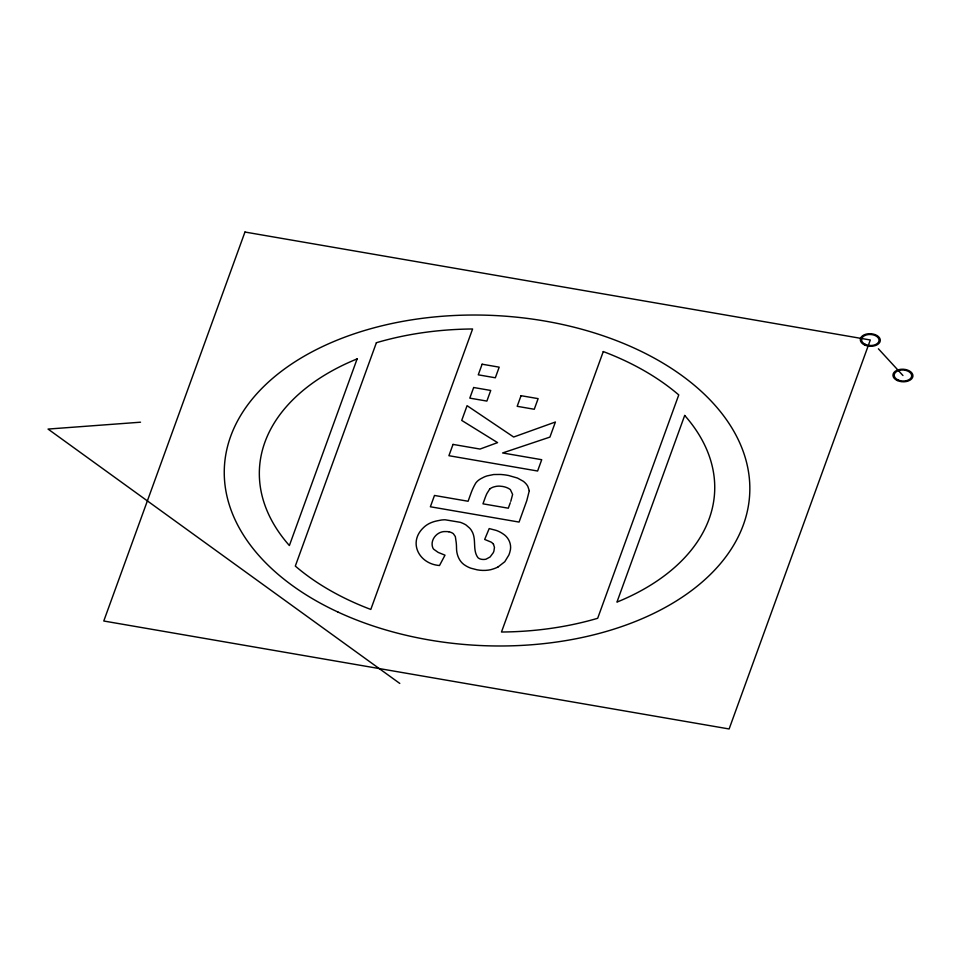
<?xml version="1.0" encoding="UTF-8"?>
<svg xmlns="http://www.w3.org/2000/svg" width="961" height="961" viewBox="0 0 961 961"><rect width="100%" height="100%" fill="white"/><g stroke="black" fill="none" stroke-linecap="round" stroke-linejoin="round"><path stroke-width="1.44" d="M510.784 501.354L512.609 494.41L510.363 489.617A14.091 8.841 2.9 0 0 502.723 486.47L499.768 486.146A10.535 6.619 2.9 0 0 496.02 486.398L495.059 486.614A11.976 7.52 2.9 0 0 489.738 489.005M510.291 502.723L508.309 508.201L482.963 503.828L485.197 497.654A107.248 67.342 2.9 0 1 486.903 493.534L489.738 489.005M498.146 566.882L504.777 561.741L508.874 555.002A63.15 39.653 2.9 0 0 509.943 551.722C512.105 544.947 508.91 537.463 502.927 533.811A25.695 16.133 2.9 0 0 496.248 530.412L489.197 528.574L484.668 539.445L491.119 542.1A12.325 7.736 2.9 0 1 493.474 544.238M140.522 422.203L48.05 429.074L399.788 683.439M878.402 348.807L902.944 375.511M493.461 544.238L494.459 547.374L493.93 551.001A33.311 20.926 2.9 0 1 493.269 552.707L490.122 556.96L486.062 559.17A7.183 4.517 2.9 0 1 481.161 559.218L480.776 559.134A5.79 3.64 2.9 0 1 477.905 557.596C472.247 549.956 476.788 539.049 471.731 530.952A23.857 14.98 2.9 0 0 469.569 528.033L465.941 524.922A24.566 15.424 2.9 0 0 460.235 522.303L445.123 519.781A20.529 12.889 2.9 0 0 441.387 520.033L437.591 520.754A26.031 16.349 2.9 0 0 427.02 524.814L425.699 525.751A29.226 18.355 2.9 0 0 423.849 527.313C407.644 542.124 418.924 564.023 439.501 565.512L445.003 555.182L438.18 552.407L433.699 549.224A14.559 9.142 2.9 0 1 432.774 547.746C429.711 539.746 437.423 530.892 445.748 531.577A9.754 6.126 2.9 0 1 448.811 531.793M448.835 531.745A9.37 5.886 2.9 0 1 453.352 533.703L455.334 536.55L456.199 542.436A134.72 84.604 2.9 0 1 456.511 547.698C456.415 554.725 459.346 562.185 465.749 565.729A23.1 14.511 2.9 0 0 470.95 568.227L477.161 569.825A22.391 14.055 2.9 0 0 490.747 569.693L493.113 568.972A24.662 15.484 2.9 0 0 498.146 566.882M529.295 490.711L526.796 500.645L519.072 522.075L430.372 506.771L434.48 495.456L468.091 501.258L470.698 494.062A133.447 83.799 2.9 0 1 475.839 482.927L477.076 481.509A22.788 14.307 2.9 0 1 482.446 477.893A21.274 13.358 2.9 0 1 487.179 475.875L493.69 474.53L500.429 474.458A40.17 25.226 2.9 0 1 508.609 475.503L517.462 478.049L523.337 481.305A24.578 15.436 2.9 0 1 527.829 486.386L529.295 490.711M244.959 232.033L103.776 621.01L729.123 728.967L870.306 339.99L244.959 232.033M357.132 358.897L289.381 545.548A227.889 143.105 2.9 0 1 357.132 358.897M376.388 342.717L295.315 566.077A240.815 151.225 2.9 0 0 370.802 609.442L472.596 328.986A240.815 151.225 2.9 0 0 376.388 342.717M453.015 444.402L448.907 455.706L537.607 471.022L541.716 459.706L502.591 452.955L549.92 437.099L555.398 422.011L513.654 437.027L467.07 405.674L461.724 420.413L497.57 442.625L480.007 449.063L453.015 444.402M473.665 387.511L469.809 398.13L486.879 401.085L490.735 390.454L473.665 387.511M482.122 364.207L478.266 374.826L495.335 377.781L499.191 367.162L482.122 364.207M521.042 395.692L517.186 406.311L534.268 409.266L538.124 398.635L521.042 395.692M603.28 351.558L501.486 632.014A240.815 151.225 2.9 0 0 597.682 618.283L678.754 394.923A240.815 151.225 2.9 0 0 603.28 351.558M684.688 415.452L616.95 602.103A227.889 143.105 2.9 0 0 684.688 415.452M865.332 344.386A8.769 5.514 2.9 0 0 879.039 340.699A8.769 5.514 2.9 0 0 866.534 334.896A8.769 5.514 2.9 0 0 865.332 344.386M864.624 344.999A10.018 6.295 2.9 0 0 880.276 340.795A10.018 6.295 2.9 0 0 865.993 334.176A10.018 6.295 2.9 0 0 864.624 344.999M897.97 379.907A8.769 5.514 2.9 0 0 911.677 376.219A8.769 5.514 2.9 0 0 899.172 370.417A8.769 5.514 2.9 0 0 897.97 379.907M897.274 380.52A10.018 6.295 2.9 0 0 912.914 376.316A10.018 6.295 2.9 0 0 898.643 369.697A10.018 6.295 2.9 0 0 897.274 380.52M338.032 612.085A263.002 165.16 2.9 0 0 749.015 501.618A263.002 165.16 2.9 0 0 374.069 327.809A263.002 165.16 2.9 0 0 338.032 612.085"/></g></svg>
